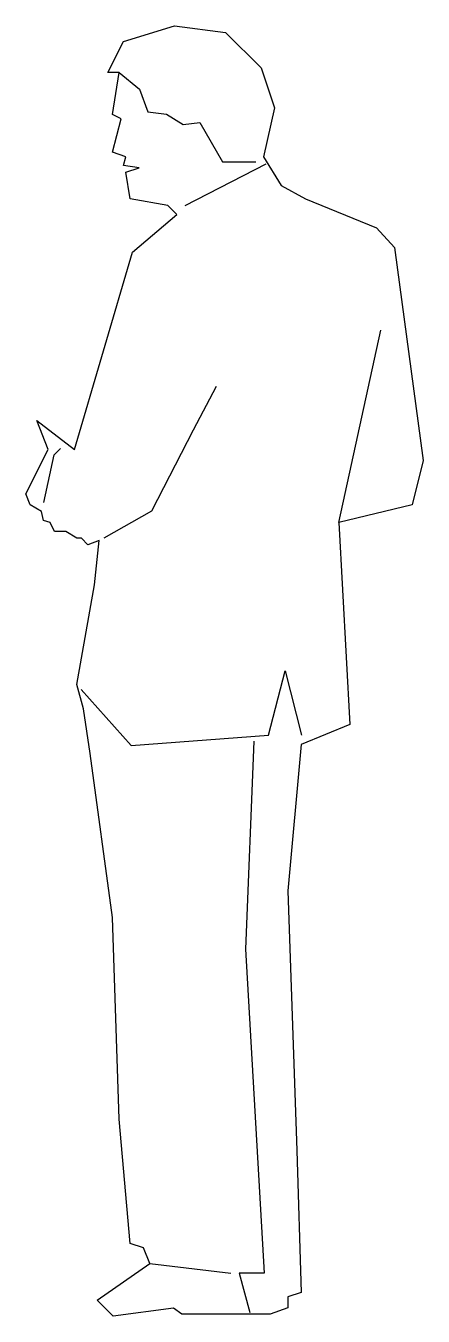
# Model space of a CAD drawing. Extents: x 2.72 to 3.27, y 18.27 to 20.06.
import ezdxf

# ---------------------------------------------------------------- set-up
doc = ezdxf.new("R2010")
doc.units = 0
doc.layers.get('0').update_dxf_attribs({"linetype": 'CONTINUOUS'})

msp = doc.modelspace()

# ---------------------------------------------------------------- linework, layer by layer
at = {"color": 0, "linetype": 'CONTINUOUS'}
msp.add_lwpolyline([(2.9154, 19.8109), (2.8631, 19.8201), (2.8569, 19.8571), (2.8754, 19.8632), (2.8538, 19.8663), (2.8569, 19.8786), (2.8384, 19.8848), (2.8508, 19.9309), (2.8384, 19.9371), (2.8477, 19.9955), (2.8323, 19.9955), (2.8538, 20.0386), (2.9246, 20.0602), (2.9954, 20.0509), (3.0446, 20.0017), (3.0631, 19.9463), (3.0477, 19.8786), (3.0723, 19.8386), (3.1062, 19.8201), (3.2046, 19.7801), (3.2293, 19.7524), (3.2693, 19.457), (3.2539, 19.3955), (3.1523, 19.3709), (3.1677, 19.0908), (3.1, 19.0631), (3.0816, 18.86), (3.0939, 18.5), (3.1, 18.303), (3.0816, 18.2969), (3.0816, 18.2815), (3.0573, 18.2728), (2.9345, 18.2728), (2.9233, 18.2811), (2.8396, 18.27), (2.8173, 18.2923), (2.8904, 18.3431), (2.8815, 18.3646), (2.8631, 18.3707), (2.8477, 18.5431), (2.8384, 18.8231), (2.8077, 19.0508), (2.7984, 19.1124), (2.7892, 19.1462), (2.8138, 19.2847), (2.82, 19.3462), (2.8046, 19.3401), (2.7954, 19.3493), (2.7892, 19.3493), (2.7738, 19.3585), (2.7584, 19.3585), (2.7523, 19.3709), (2.7431, 19.3739), (2.74, 19.3862), (2.7246, 19.3955), (2.7184, 19.4109), (2.7492, 19.4724), (2.7338, 19.5124), (2.7861, 19.4724), (2.8661, 19.7463), (2.9277, 19.7986)], close=True, dxfattribs=at)
at = {"color": 0}
for points in [[(2.8477, 19.9955), (2.876, 19.9723), (2.8875, 19.9406), (2.9134, 19.9377), (2.9365, 19.9233), (2.9596, 19.9262), (2.9913, 19.8714), (3.0374, 19.8714)], [(2.9394, 19.8109), (3.0518, 19.8685)], [(3.1523, 19.3709), (3.2104, 19.638)], [(2.8269, 19.3499), (2.8933, 19.3873), (2.9509, 19.4997), (2.9826, 19.5602)], [(2.7433, 19.3988), (2.7577, 19.4651), (2.7664, 19.4738)], [(2.7952, 19.1395), (2.8644, 19.0617), (3.0547, 19.0761), (3.0778, 19.1654), (3.1008, 19.0761)], [(3.0345, 19.0675), (3.023, 18.7793), (3.0489, 18.3298), (3.0143, 18.3298), (3.0288, 18.275)], [(2.8904, 18.3431), (3.0028, 18.3298)]]:
    msp.add_lwpolyline(points, dxfattribs=at)

doc.saveas('drawing.dxf')
